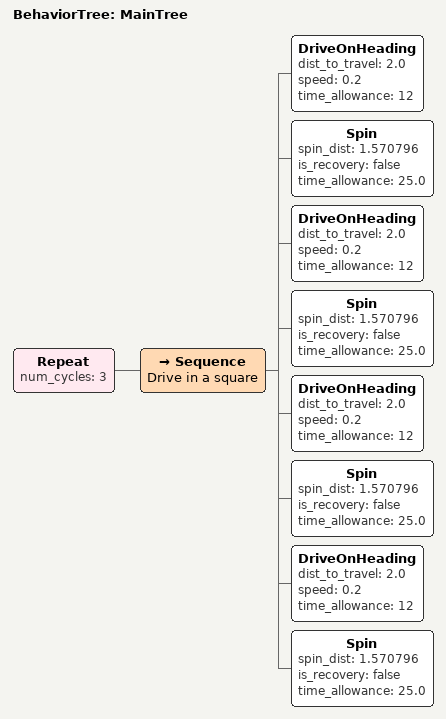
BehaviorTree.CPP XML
<!--
  his Behavior Tree drives in a square for odometry calibration experiments
-->

<root main_tree_to_execute="MainTree">
  <BehaviorTree ID="MainTree">
    <Repeat num_cycles="3">
      <Sequence name="Drive in a square">
        <DriveOnHeading dist_to_travel="2.0" speed="0.2" time_allowance="12"/>
        <Spin spin_dist="1.570796" is_recovery="false" time_allowance="25.0"/>
        <DriveOnHeading dist_to_travel="2.0" speed="0.2" time_allowance="12"/>
        <Spin spin_dist="1.570796" is_recovery="false" time_allowance="25.0"/>
        <DriveOnHeading dist_to_travel="2.0" speed="0.2" time_allowance="12"/>
        <Spin spin_dist="1.570796" is_recovery="false" time_allowance="25.0"/>
        <DriveOnHeading dist_to_travel="2.0" speed="0.2" time_allowance="12"/>
        <Spin spin_dist="1.570796" is_recovery="false" time_allowance="25.0"/>
      </Sequence>
    </Repeat>
  </BehaviorTree>
</root>
